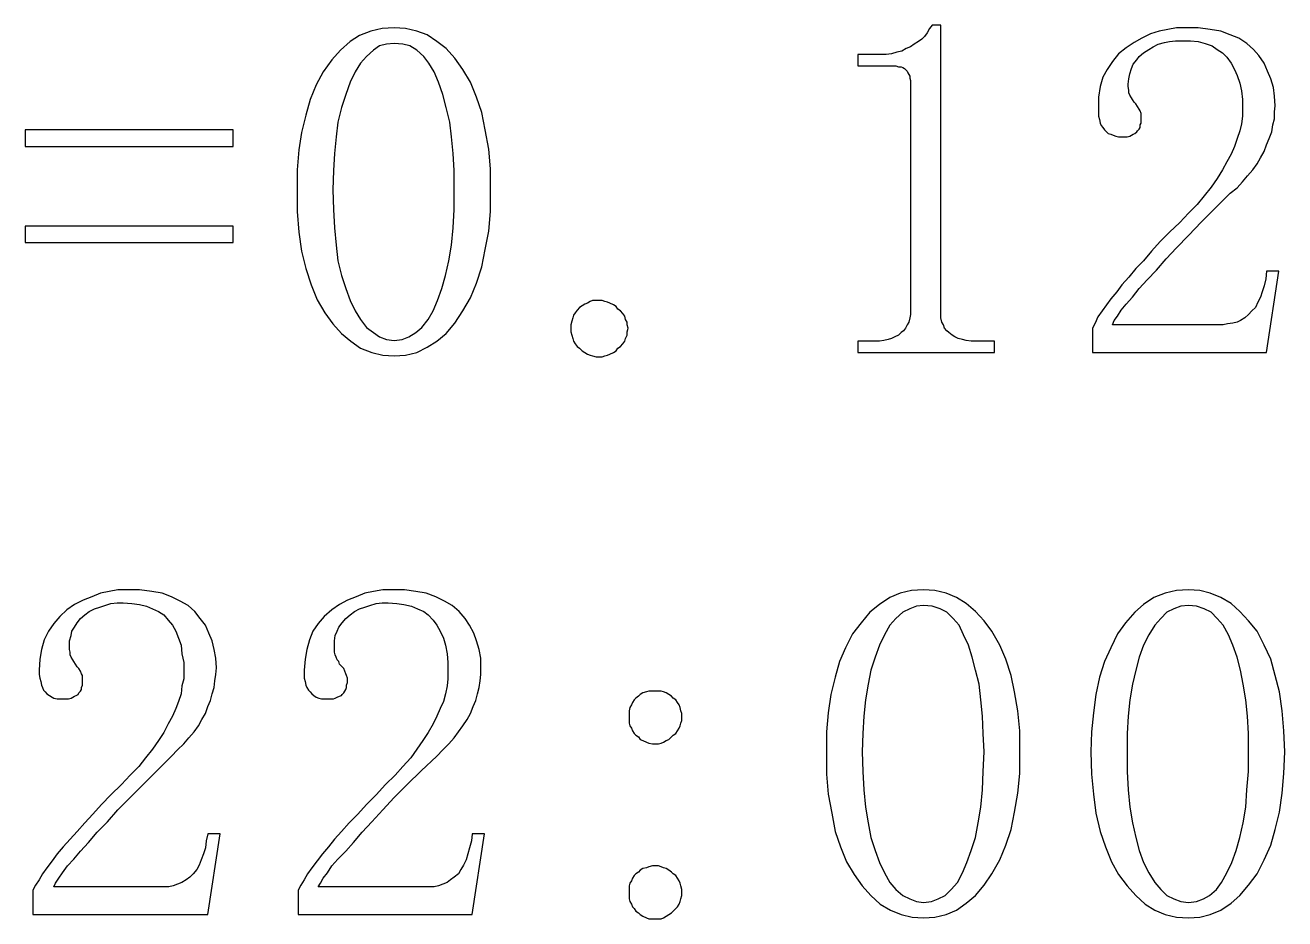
# Model space of a CAD drawing. Extents: x -210 to 210, y -160 to 160.
# Drawn here: x -144.1 to -129.56, y -139.46 to -129.14 of the extents above; entities that cross this region are included whole.
import ezdxf

# ---------------------------------------------------------------- set-up
doc = ezdxf.new("R2010")
doc.units = 0
doc.header["$MEASUREMENT"] = 0
doc.layers.get('0').update_dxf_attribs({"linetype": 'CONTINUOUS'})

msp = doc.modelspace()

# ---------------------------------------------------------------- linework, layer by layer
for points in [[(-139.97, -132.95), (-139.84, -132.96), (-139.84, -132.96), (-139.71, -132.95), (-139.71, -132.95), (-139.58, -132.92), (-139.58, -132.92), (-139.46, -132.86), (-139.46, -132.86), (-139.35, -132.79), (-139.35, -132.79), (-139.24, -132.7), (-139.24, -132.7), (-139.14, -132.58), (-139.14, -132.58), (-139.05, -132.44), (-139.05, -132.44), (-138.96, -132.29), (-138.96, -132.29), (-138.89, -132.12), (-138.89, -132.12), (-138.83, -131.93), (-138.83, -131.93), (-138.79, -131.73), (-138.79, -131.73), (-138.75, -131.52), (-138.75, -131.52), (-138.73, -131.29), (-138.73, -131.29), (-138.73, -131.04), (-138.73, -131.04), (-138.73, -130.8), (-138.73, -130.8), (-138.75, -130.57), (-138.75, -130.57), (-138.79, -130.35), (-138.79, -130.35), (-138.83, -130.15), (-138.83, -130.15), (-138.89, -129.97), (-138.89, -129.97), (-138.96, -129.8), (-138.96, -129.8), (-139.05, -129.65), (-139.05, -129.65), (-139.14, -129.52), (-139.14, -129.52), (-139.24, -129.41), (-139.24, -129.41), (-139.35, -129.33), (-139.35, -129.33), (-139.46, -129.25), (-139.46, -129.25), (-139.58, -129.21), (-139.58, -129.21), (-139.71, -129.18), (-139.71, -129.18), (-139.84, -129.17), (-139.84, -129.17), (-139.98, -129.18), (-139.98, -129.18), (-140.11, -129.21), (-140.11, -129.21), (-140.24, -129.26), (-140.24, -129.26), (-140.35, -129.33), (-140.35, -129.33), (-140.46, -129.43), (-140.46, -129.43), (-140.56, -129.54), (-140.56, -129.54), (-140.66, -129.68), (-140.66, -129.68), (-140.74, -129.83), (-140.74, -129.83), (-140.81, -130), (-140.81, -130), (-140.86, -130.18), (-140.86, -130.18), (-140.91, -130.38), (-140.91, -130.38), (-140.94, -130.58), (-140.94, -130.58), (-140.96, -130.81), (-140.96, -130.81), (-140.96, -131.04), (-140.96, -131.04), (-140.96, -131.29), (-140.96, -131.29), (-140.94, -131.53), (-140.94, -131.53), (-140.91, -131.75), (-140.91, -131.75), (-140.86, -131.95), (-140.86, -131.95), (-140.8, -132.14), (-140.8, -132.14), (-140.73, -132.31), (-140.73, -132.31), (-140.64, -132.46), (-140.64, -132.46), (-140.55, -132.59), (-140.55, -132.59), (-140.45, -132.7), (-140.45, -132.7), (-140.34, -132.79), (-140.34, -132.79), (-140.23, -132.87), (-140.23, -132.87), (-140.1, -132.92), (-140.1, -132.92), (-139.97, -132.95)], [(-133.53, -132.43), (-133.53, -129.14), (-133.53, -129.14), (-133.63, -129.14), (-133.63, -129.14), (-133.66, -129.18), (-133.66, -129.18), (-133.69, -129.23), (-133.69, -129.23), (-133.72, -129.27), (-133.72, -129.27), (-133.75, -129.3), (-133.75, -129.3), (-133.79, -129.33), (-133.79, -129.33), (-133.84, -129.36), (-133.84, -129.36), (-133.88, -129.39), (-133.88, -129.39), (-133.93, -129.41), (-133.93, -129.41), (-133.98, -129.44), (-133.98, -129.44), (-134.04, -129.45), (-134.04, -129.45), (-134.1, -129.47), (-134.1, -129.47), (-134.16, -129.48), (-134.16, -129.48), (-134.23, -129.48), (-134.23, -129.48), (-134.3, -129.48), (-134.3, -129.48), (-134.49, -129.48), (-134.49, -129.48), (-134.49, -129.61), (-134.49, -129.61), (-134.1, -129.61), (-134.1, -129.61), (-134.07, -129.61), (-134.07, -129.61), (-134.05, -129.61), (-134.05, -129.61), (-134.02, -129.62), (-134.02, -129.62), (-133.99, -129.62), (-133.99, -129.62), (-133.97, -129.63), (-133.97, -129.63), (-133.95, -129.64), (-133.95, -129.64), (-133.94, -129.65), (-133.94, -129.65), (-133.92, -129.67), (-133.92, -129.67), (-133.91, -129.69), (-133.91, -129.69), (-133.9, -129.71), (-133.9, -129.71), (-133.89, -129.73), (-133.89, -129.73), (-133.89, -129.75), (-133.89, -129.75), (-133.88, -129.78), (-133.88, -129.78), (-133.88, -129.8), (-133.88, -129.8), (-133.88, -132.43), (-133.88, -132.43), (-133.88, -132.48), (-133.88, -132.48), (-133.89, -132.52), (-133.89, -132.52), (-133.9, -132.57), (-133.9, -132.57), (-133.92, -132.6), (-133.92, -132.6), (-133.94, -132.64), (-133.94, -132.64), (-133.96, -132.67), (-133.96, -132.67), (-133.99, -132.69), (-133.99, -132.69), (-134.02, -132.72), (-134.02, -132.72), (-134.06, -132.74), (-134.06, -132.74), (-134.1, -132.76), (-134.1, -132.76), (-134.14, -132.77), (-134.14, -132.77), (-134.19, -132.78), (-134.19, -132.78), (-134.24, -132.79), (-134.24, -132.79), (-134.3, -132.79), (-134.3, -132.79), (-134.49, -132.79), (-134.49, -132.79), (-134.49, -132.92), (-134.49, -132.92), (-132.91, -132.92), (-132.91, -132.92), (-132.91, -132.79), (-132.91, -132.79), (-133.13, -132.79), (-133.13, -132.79), (-133.18, -132.79), (-133.18, -132.79), (-133.24, -132.78), (-133.24, -132.78), (-133.28, -132.77), (-133.28, -132.77), (-133.33, -132.76), (-133.33, -132.76), (-133.37, -132.74), (-133.37, -132.74), (-133.4, -132.72), (-133.4, -132.72), (-133.44, -132.69), (-133.44, -132.69), (-133.46, -132.67), (-133.46, -132.67), (-133.49, -132.64), (-133.49, -132.64), (-133.5, -132.6), (-133.5, -132.6), (-133.52, -132.57), (-133.52, -132.57), (-133.53, -132.52), (-133.53, -132.52), (-133.53, -132.48), (-133.53, -132.48), (-133.53, -132.43)], [(-130.05, -130), (-130.05, -130.11), (-130.05, -130.11), (-130.05, -130.19), (-130.05, -130.19), (-130.06, -130.28), (-130.06, -130.28), (-130.08, -130.36), (-130.08, -130.36), (-130.11, -130.45), (-130.11, -130.45), (-130.14, -130.54), (-130.14, -130.54), (-130.18, -130.63), (-130.18, -130.63), (-130.23, -130.72), (-130.23, -130.72), (-130.28, -130.81), (-130.28, -130.81), (-130.34, -130.91), (-130.34, -130.91), (-130.41, -131.01), (-130.41, -131.01), (-130.49, -131.11), (-130.49, -131.11), (-130.57, -131.21), (-130.57, -131.21), (-130.67, -131.31), (-130.67, -131.31), (-130.77, -131.42), (-130.77, -131.42), (-130.89, -131.53), (-130.89, -131.53), (-131, -131.64), (-131, -131.64), (-131.1, -131.75), (-131.1, -131.75), (-131.19, -131.86), (-131.19, -131.86), (-131.28, -131.95), (-131.28, -131.95), (-131.36, -132.05), (-131.36, -132.05), (-131.44, -132.14), (-131.44, -132.14), (-131.5, -132.22), (-131.5, -132.22), (-131.57, -132.3), (-131.57, -132.3), (-131.62, -132.37), (-131.62, -132.37), (-131.67, -132.44), (-131.67, -132.44), (-131.72, -132.51), (-131.72, -132.51), (-131.75, -132.58), (-131.75, -132.58), (-131.78, -132.64), (-131.78, -132.64), (-131.78, -132.92), (-131.78, -132.92), (-129.77, -132.92), (-129.77, -132.92), (-129.63, -131.98), (-129.63, -131.98), (-129.77, -131.98), (-129.77, -131.98), (-129.78, -132.07), (-129.78, -132.07), (-129.8, -132.15), (-129.8, -132.15), (-129.82, -132.22), (-129.82, -132.22), (-129.84, -132.28), (-129.84, -132.28), (-129.87, -132.34), (-129.87, -132.34), (-129.9, -132.4), (-129.9, -132.4), (-129.94, -132.44), (-129.94, -132.44), (-129.98, -132.48), (-129.98, -132.48), (-130.02, -132.52), (-130.02, -132.52), (-130.07, -132.55), (-130.07, -132.55), (-130.11, -132.57), (-130.11, -132.57), (-130.16, -132.58), (-130.16, -132.58), (-130.22, -132.59), (-130.22, -132.59), (-130.27, -132.6), (-130.27, -132.6), (-131.55, -132.6), (-131.55, -132.6), (-131.53, -132.55), (-131.53, -132.55), (-131.49, -132.5), (-131.49, -132.5), (-131.45, -132.43), (-131.45, -132.43), (-131.39, -132.36), (-131.39, -132.36), (-131.32, -132.28), (-131.32, -132.28), (-131.24, -132.18), (-131.24, -132.18), (-131.15, -132.08), (-131.15, -132.08), (-131.04, -131.97), (-131.04, -131.97), (-130.93, -131.84), (-130.93, -131.84), (-130.81, -131.71), (-130.81, -131.71), (-130.67, -131.57), (-130.67, -131.57), (-130.52, -131.41), (-130.52, -131.41), (-130.36, -131.25), (-130.36, -131.25), (-130.19, -131.08), (-130.19, -131.08), (-130.11, -131.02), (-130.11, -131.02), (-130.05, -130.95), (-130.05, -130.95), (-129.99, -130.88), (-129.99, -130.88), (-129.93, -130.81), (-129.93, -130.81), (-129.88, -130.74), (-129.88, -130.74), (-129.84, -130.67), (-129.84, -130.67), (-129.8, -130.6), (-129.8, -130.6), (-129.77, -130.52), (-129.77, -130.52), (-129.74, -130.45), (-129.74, -130.45), (-129.71, -130.37), (-129.71, -130.37), (-129.7, -130.29), (-129.7, -130.29), (-129.68, -130.22), (-129.68, -130.22), (-129.68, -130.14), (-129.68, -130.14), (-129.67, -130.07), (-129.67, -130.07), (-129.68, -129.96), (-129.68, -129.96), (-129.69, -129.86), (-129.69, -129.86), (-129.72, -129.76), (-129.72, -129.76), (-129.76, -129.67), (-129.76, -129.67), (-129.8, -129.58), (-129.8, -129.58), (-129.86, -129.49), (-129.86, -129.49), (-129.92, -129.42), (-129.92, -129.42), (-130, -129.35), (-130, -129.35), (-130.09, -129.29), (-130.09, -129.29), (-130.19, -129.25), (-130.19, -129.25), (-130.3, -129.21), (-130.3, -129.21), (-130.42, -129.19), (-130.42, -129.19), (-130.56, -129.17), (-130.56, -129.17), (-130.7, -129.17), (-130.7, -129.17), (-130.81, -129.17), (-130.81, -129.17), (-130.91, -129.19), (-130.91, -129.19), (-131.01, -129.21), (-131.01, -129.21), (-131.11, -129.24), (-131.11, -129.24), (-131.21, -129.29), (-131.21, -129.29), (-131.3, -129.34), (-131.3, -129.34), (-131.39, -129.4), (-131.39, -129.4), (-131.48, -129.47), (-131.48, -129.47), (-131.55, -129.56), (-131.55, -129.56), (-131.61, -129.65), (-131.61, -129.65), (-131.66, -129.74), (-131.66, -129.74), (-131.69, -129.85), (-131.69, -129.85), (-131.71, -129.97), (-131.71, -129.97), (-131.71, -130.1), (-131.71, -130.1), (-131.71, -130.15), (-131.71, -130.15), (-131.71, -130.19), (-131.71, -130.19), (-131.7, -130.23), (-131.7, -130.23), (-131.69, -130.27), (-131.69, -130.27), (-131.68, -130.3), (-131.68, -130.3), (-131.66, -130.32), (-131.66, -130.32), (-131.64, -130.35), (-131.64, -130.35), (-131.62, -130.37), (-131.62, -130.37), (-131.6, -130.39), (-131.6, -130.39), (-131.57, -130.4), (-131.57, -130.4), (-131.54, -130.41), (-131.54, -130.41), (-131.51, -130.42), (-131.51, -130.42), (-131.48, -130.43), (-131.48, -130.43), (-131.44, -130.43), (-131.44, -130.43), (-131.41, -130.43), (-131.41, -130.43), (-131.38, -130.43), (-131.38, -130.43), (-131.35, -130.42), (-131.35, -130.42), (-131.33, -130.41), (-131.33, -130.41), (-131.31, -130.4), (-131.31, -130.4), (-131.29, -130.39), (-131.29, -130.39), (-131.27, -130.37), (-131.27, -130.37), (-131.26, -130.36), (-131.26, -130.36), (-131.24, -130.34), (-131.24, -130.34), (-131.23, -130.32), (-131.23, -130.32), (-131.23, -130.29), (-131.23, -130.29), (-131.22, -130.27), (-131.22, -130.27), (-131.22, -130.24), (-131.22, -130.24), (-131.22, -130.21), (-131.22, -130.21), (-131.22, -130.18), (-131.22, -130.18), (-131.22, -130.16), (-131.22, -130.16), (-131.23, -130.13), (-131.23, -130.13), (-131.24, -130.11), (-131.24, -130.11), (-131.26, -130.08), (-131.26, -130.08), (-131.28, -130.05), (-131.28, -130.05), (-131.3, -130.03), (-131.3, -130.03), (-131.32, -130), (-131.32, -130), (-131.33, -129.98), (-131.33, -129.98), (-131.35, -129.95), (-131.35, -129.95), (-131.36, -129.92), (-131.36, -129.92), (-131.36, -129.89), (-131.36, -129.89), (-131.37, -129.85), (-131.37, -129.85), (-131.37, -129.82), (-131.37, -129.82), (-131.36, -129.76), (-131.36, -129.76), (-131.35, -129.7), (-131.35, -129.7), (-131.33, -129.64), (-131.33, -129.64), (-131.31, -129.59), (-131.31, -129.59), (-131.27, -129.54), (-131.27, -129.54), (-131.24, -129.5), (-131.24, -129.5), (-131.19, -129.46), (-131.19, -129.46), (-131.13, -129.42), (-131.13, -129.42), (-131.08, -129.39), (-131.08, -129.39), (-131.02, -129.36), (-131.02, -129.36), (-130.95, -129.34), (-130.95, -129.34), (-130.89, -129.33), (-130.89, -129.33), (-130.82, -129.32), (-130.82, -129.32), (-130.74, -129.32), (-130.74, -129.32), (-130.65, -129.32), (-130.65, -129.32), (-130.56, -129.33), (-130.56, -129.33), (-130.48, -129.35), (-130.48, -129.35), (-130.4, -129.38), (-130.4, -129.38), (-130.34, -129.42), (-130.34, -129.42), (-130.28, -129.46), (-130.28, -129.46), (-130.23, -129.51), (-130.23, -129.51), (-130.18, -129.58), (-130.18, -129.58), (-130.14, -129.65), (-130.14, -129.65), (-130.11, -129.72), (-130.11, -129.72), (-130.08, -129.81), (-130.08, -129.81), (-130.06, -129.9), (-130.06, -129.9), (-130.05, -130)], [(-139.84, -129.35), (-139.93, -129.36), (-139.93, -129.36), (-140.01, -129.38), (-140.01, -129.38), (-140.08, -129.43), (-140.08, -129.43), (-140.16, -129.5), (-140.16, -129.5), (-140.23, -129.58), (-140.23, -129.58), (-140.29, -129.68), (-140.29, -129.68), (-140.35, -129.8), (-140.35, -129.8), (-140.4, -129.94), (-140.4, -129.94), (-140.45, -130.09), (-140.45, -130.09), (-140.49, -130.26), (-140.49, -130.26), (-140.51, -130.43), (-140.51, -130.43), (-140.53, -130.62), (-140.53, -130.62), (-140.54, -130.82), (-140.54, -130.82), (-140.55, -131.04), (-140.55, -131.04), (-140.54, -131.27), (-140.54, -131.27), (-140.53, -131.48), (-140.53, -131.48), (-140.51, -131.68), (-140.51, -131.68), (-140.49, -131.86), (-140.49, -131.86), (-140.45, -132.03), (-140.45, -132.03), (-140.4, -132.18), (-140.4, -132.18), (-140.35, -132.32), (-140.35, -132.32), (-140.29, -132.44), (-140.29, -132.44), (-140.23, -132.54), (-140.23, -132.54), (-140.16, -132.63), (-140.16, -132.63), (-140.08, -132.69), (-140.08, -132.69), (-140.01, -132.74), (-140.01, -132.74), (-139.93, -132.77), (-139.93, -132.77), (-139.84, -132.78), (-139.84, -132.78), (-139.75, -132.77), (-139.75, -132.77), (-139.67, -132.74), (-139.67, -132.74), (-139.59, -132.69), (-139.59, -132.69), (-139.52, -132.63), (-139.52, -132.63), (-139.45, -132.54), (-139.45, -132.54), (-139.39, -132.44), (-139.39, -132.44), (-139.34, -132.32), (-139.34, -132.32), (-139.29, -132.18), (-139.29, -132.18), (-139.25, -132.03), (-139.25, -132.03), (-139.21, -131.86), (-139.21, -131.86), (-139.18, -131.68), (-139.18, -131.68), (-139.16, -131.48), (-139.16, -131.48), (-139.15, -131.27), (-139.15, -131.27), (-139.15, -131.04), (-139.15, -131.04), (-139.15, -130.82), (-139.15, -130.82), (-139.16, -130.62), (-139.16, -130.62), (-139.18, -130.43), (-139.18, -130.43), (-139.2, -130.26), (-139.2, -130.26), (-139.24, -130.09), (-139.24, -130.09), (-139.28, -129.94), (-139.28, -129.94), (-139.33, -129.8), (-139.33, -129.8), (-139.38, -129.68), (-139.38, -129.68), (-139.44, -129.58), (-139.44, -129.58), (-139.5, -129.5), (-139.5, -129.5), (-139.58, -129.43), (-139.58, -129.43), (-139.66, -129.38), (-139.66, -129.38), (-139.74, -129.36), (-139.74, -129.36), (-139.84, -129.35)], [(-144.1, -130.35), (-144.1, -130.54), (-144.1, -130.54), (-141.7, -130.54), (-141.7, -130.54), (-141.7, -130.35), (-141.7, -130.35), (-144.1, -130.35)], [(-144.1, -131.46), (-144.1, -131.65), (-144.1, -131.65), (-141.7, -131.65), (-141.7, -131.65), (-141.7, -131.46), (-141.7, -131.46), (-144.1, -131.46)], [(-137.51, -132.97), (-137.48, -132.97), (-137.48, -132.97), (-137.44, -132.97), (-137.44, -132.97), (-137.41, -132.96), (-137.41, -132.96), (-137.38, -132.95), (-137.38, -132.95), (-137.35, -132.94), (-137.35, -132.94), (-137.31, -132.92), (-137.31, -132.92), (-137.28, -132.9), (-137.28, -132.9), (-137.26, -132.87), (-137.26, -132.87), (-137.23, -132.85), (-137.23, -132.85), (-137.2, -132.82), (-137.2, -132.82), (-137.18, -132.79), (-137.18, -132.79), (-137.17, -132.76), (-137.17, -132.76), (-137.15, -132.72), (-137.15, -132.72), (-137.15, -132.68), (-137.15, -132.68), (-137.14, -132.64), (-137.14, -132.64), (-137.15, -132.6), (-137.15, -132.6), (-137.15, -132.57), (-137.15, -132.57), (-137.17, -132.54), (-137.17, -132.54), (-137.18, -132.5), (-137.18, -132.5), (-137.2, -132.47), (-137.2, -132.47), (-137.23, -132.44), (-137.23, -132.44), (-137.26, -132.42), (-137.26, -132.42), (-137.28, -132.39), (-137.28, -132.39), (-137.31, -132.37), (-137.31, -132.37), (-137.35, -132.35), (-137.35, -132.35), (-137.38, -132.34), (-137.38, -132.34), (-137.41, -132.33), (-137.41, -132.33), (-137.44, -132.32), (-137.44, -132.32), (-137.48, -132.32), (-137.48, -132.32), (-137.51, -132.32), (-137.51, -132.32), (-137.55, -132.32), (-137.55, -132.32), (-137.58, -132.33), (-137.58, -132.33), (-137.61, -132.35), (-137.61, -132.35), (-137.64, -132.36), (-137.64, -132.36), (-137.67, -132.38), (-137.67, -132.38), (-137.7, -132.4), (-137.7, -132.4), (-137.73, -132.43), (-137.73, -132.43), (-137.75, -132.46), (-137.75, -132.46), (-137.77, -132.49), (-137.77, -132.49), (-137.78, -132.52), (-137.78, -132.52), (-137.79, -132.56), (-137.79, -132.56), (-137.8, -132.6), (-137.8, -132.6), (-137.8, -132.64), (-137.8, -132.64), (-137.8, -132.68), (-137.8, -132.68), (-137.79, -132.72), (-137.79, -132.72), (-137.78, -132.76), (-137.78, -132.76), (-137.77, -132.79), (-137.77, -132.79), (-137.75, -132.82), (-137.75, -132.82), (-137.73, -132.85), (-137.73, -132.85), (-137.7, -132.87), (-137.7, -132.87), (-137.67, -132.9), (-137.67, -132.9), (-137.64, -132.92), (-137.64, -132.92), (-137.61, -132.94), (-137.61, -132.94), (-137.58, -132.95), (-137.58, -132.95), (-137.55, -132.96), (-137.55, -132.96), (-137.51, -132.97)], [(-142.27, -136.5), (-142.27, -136.6), (-142.27, -136.6), (-142.27, -136.69), (-142.27, -136.69), (-142.29, -136.77), (-142.29, -136.77), (-142.3, -136.86), (-142.3, -136.86), (-142.33, -136.95), (-142.33, -136.95), (-142.36, -137.03), (-142.36, -137.03), (-142.4, -137.12), (-142.4, -137.12), (-142.45, -137.21), (-142.45, -137.21), (-142.5, -137.31), (-142.5, -137.31), (-142.56, -137.4), (-142.56, -137.4), (-142.63, -137.5), (-142.63, -137.5), (-142.71, -137.6), (-142.71, -137.6), (-142.79, -137.7), (-142.79, -137.7), (-142.89, -137.8), (-142.89, -137.8), (-142.99, -137.91), (-142.99, -137.91), (-143.11, -138.03), (-143.11, -138.03), (-143.22, -138.14), (-143.22, -138.14), (-143.32, -138.25), (-143.32, -138.25), (-143.41, -138.35), (-143.41, -138.35), (-143.5, -138.45), (-143.5, -138.45), (-143.58, -138.54), (-143.58, -138.54), (-143.66, -138.63), (-143.66, -138.63), (-143.73, -138.71), (-143.73, -138.71), (-143.79, -138.79), (-143.79, -138.79), (-143.85, -138.87), (-143.85, -138.87), (-143.9, -138.94), (-143.9, -138.94), (-143.94, -139.01), (-143.94, -139.01), (-143.98, -139.07), (-143.98, -139.07), (-144.01, -139.13), (-144.01, -139.13), (-144.01, -139.41), (-144.01, -139.41), (-141.99, -139.41), (-141.99, -139.41), (-141.85, -138.48), (-141.85, -138.48), (-141.99, -138.48), (-141.99, -138.48), (-142.01, -138.56), (-142.01, -138.56), (-142.02, -138.64), (-142.02, -138.64), (-142.04, -138.71), (-142.04, -138.71), (-142.07, -138.78), (-142.07, -138.78), (-142.09, -138.84), (-142.09, -138.84), (-142.12, -138.89), (-142.12, -138.89), (-142.16, -138.94), (-142.16, -138.94), (-142.2, -138.98), (-142.2, -138.98), (-142.24, -139.01), (-142.24, -139.01), (-142.29, -139.04), (-142.29, -139.04), (-142.34, -139.06), (-142.34, -139.06), (-142.39, -139.08), (-142.39, -139.08), (-142.44, -139.09), (-142.44, -139.09), (-142.49, -139.09), (-142.49, -139.09), (-143.77, -139.09), (-143.77, -139.09), (-143.75, -139.05), (-143.75, -139.05), (-143.71, -138.99), (-143.71, -138.99), (-143.67, -138.93), (-143.67, -138.93), (-143.61, -138.85), (-143.61, -138.85), (-143.54, -138.77), (-143.54, -138.77), (-143.46, -138.68), (-143.46, -138.68), (-143.37, -138.58), (-143.37, -138.58), (-143.27, -138.46), (-143.27, -138.46), (-143.15, -138.34), (-143.15, -138.34), (-143.03, -138.2), (-143.03, -138.2), (-142.89, -138.06), (-142.89, -138.06), (-142.74, -137.91), (-142.74, -137.91), (-142.58, -137.75), (-142.58, -137.75), (-142.41, -137.58), (-142.41, -137.58), (-142.34, -137.51), (-142.34, -137.51), (-142.27, -137.44), (-142.27, -137.44), (-142.21, -137.37), (-142.21, -137.37), (-142.15, -137.3), (-142.15, -137.3), (-142.1, -137.23), (-142.1, -137.23), (-142.06, -137.16), (-142.06, -137.16), (-142.02, -137.09), (-142.02, -137.09), (-141.99, -137.01), (-141.99, -137.01), (-141.96, -136.94), (-141.96, -136.94), (-141.94, -136.86), (-141.94, -136.86), (-141.92, -136.79), (-141.92, -136.79), (-141.91, -136.71), (-141.91, -136.71), (-141.9, -136.64), (-141.9, -136.64), (-141.89, -136.56), (-141.89, -136.56), (-141.9, -136.45), (-141.9, -136.45), (-141.92, -136.35), (-141.92, -136.35), (-141.94, -136.25), (-141.94, -136.25), (-141.98, -136.16), (-141.98, -136.16), (-142.02, -136.07), (-142.02, -136.07), (-142.08, -135.99), (-142.08, -135.99), (-142.14, -135.91), (-142.14, -135.91), (-142.22, -135.84), (-142.22, -135.84), (-142.31, -135.79), (-142.31, -135.79), (-142.41, -135.74), (-142.41, -135.74), (-142.52, -135.7), (-142.52, -135.7), (-142.64, -135.68), (-142.64, -135.68), (-142.78, -135.66), (-142.78, -135.66), (-142.92, -135.66), (-142.92, -135.66), (-143.03, -135.66), (-143.03, -135.66), (-143.13, -135.68), (-143.13, -135.68), (-143.23, -135.7), (-143.23, -135.7), (-143.33, -135.74), (-143.33, -135.74), (-143.43, -135.78), (-143.43, -135.78), (-143.53, -135.83), (-143.53, -135.83), (-143.62, -135.89), (-143.62, -135.89), (-143.7, -135.97), (-143.7, -135.97), (-143.77, -136.05), (-143.77, -136.05), (-143.83, -136.14), (-143.83, -136.14), (-143.88, -136.24), (-143.88, -136.24), (-143.91, -136.35), (-143.91, -136.35), (-143.93, -136.46), (-143.93, -136.46), (-143.94, -136.59), (-143.94, -136.59), (-143.94, -136.64), (-143.94, -136.64), (-143.93, -136.68), (-143.93, -136.68), (-143.92, -136.72), (-143.92, -136.72), (-143.91, -136.76), (-143.91, -136.76), (-143.9, -136.79), (-143.9, -136.79), (-143.89, -136.82), (-143.89, -136.82), (-143.87, -136.84), (-143.87, -136.84), (-143.85, -136.86), (-143.85, -136.86), (-143.82, -136.88), (-143.82, -136.88), (-143.79, -136.9), (-143.79, -136.9), (-143.77, -136.91), (-143.77, -136.91), (-143.73, -136.92), (-143.73, -136.92), (-143.7, -136.92), (-143.7, -136.92), (-143.66, -136.92), (-143.66, -136.92), (-143.63, -136.92), (-143.63, -136.92), (-143.6, -136.92), (-143.6, -136.92), (-143.57, -136.91), (-143.57, -136.91), (-143.55, -136.9), (-143.55, -136.9), (-143.53, -136.89), (-143.53, -136.89), (-143.51, -136.88), (-143.51, -136.88), (-143.49, -136.87), (-143.49, -136.87), (-143.48, -136.85), (-143.48, -136.85), (-143.46, -136.83), (-143.46, -136.83), (-143.45, -136.81), (-143.45, -136.81), (-143.45, -136.79), (-143.45, -136.79), (-143.44, -136.76), (-143.44, -136.76), (-143.44, -136.73), (-143.44, -136.73), (-143.44, -136.7), (-143.44, -136.7), (-143.44, -136.68), (-143.44, -136.68), (-143.44, -136.65), (-143.44, -136.65), (-143.45, -136.63), (-143.45, -136.63), (-143.46, -136.6), (-143.46, -136.6), (-143.48, -136.57), (-143.48, -136.57), (-143.5, -136.55), (-143.5, -136.55), (-143.52, -136.52), (-143.52, -136.52), (-143.54, -136.49), (-143.54, -136.49), (-143.55, -136.47), (-143.55, -136.47), (-143.57, -136.44), (-143.57, -136.44), (-143.58, -136.41), (-143.58, -136.41), (-143.58, -136.38), (-143.58, -136.38), (-143.59, -136.35), (-143.59, -136.35), (-143.59, -136.31), (-143.59, -136.31), (-143.59, -136.25), (-143.59, -136.25), (-143.57, -136.19), (-143.57, -136.19), (-143.56, -136.14), (-143.56, -136.14), (-143.53, -136.09), (-143.53, -136.09), (-143.5, -136.04), (-143.5, -136.04), (-143.46, -135.99), (-143.46, -135.99), (-143.41, -135.95), (-143.41, -135.95), (-143.36, -135.91), (-143.36, -135.91), (-143.3, -135.88), (-143.3, -135.88), (-143.24, -135.86), (-143.24, -135.86), (-143.18, -135.84), (-143.18, -135.84), (-143.11, -135.82), (-143.11, -135.82), (-143.04, -135.81), (-143.04, -135.81), (-142.97, -135.81), (-142.97, -135.81), (-142.87, -135.82), (-142.87, -135.82), (-142.78, -135.83), (-142.78, -135.83), (-142.7, -135.85), (-142.7, -135.85), (-142.63, -135.88), (-142.63, -135.88), (-142.56, -135.91), (-142.56, -135.91), (-142.5, -135.95), (-142.5, -135.95), (-142.45, -136.01), (-142.45, -136.01), (-142.4, -136.07), (-142.4, -136.07), (-142.36, -136.14), (-142.36, -136.14), (-142.33, -136.22), (-142.33, -136.22), (-142.3, -136.3), (-142.3, -136.3), (-142.29, -136.4), (-142.29, -136.4), (-142.27, -136.5)], [(-139.22, -136.5), (-139.22, -136.6), (-139.22, -136.6), (-139.22, -136.69), (-139.22, -136.69), (-139.23, -136.77), (-139.23, -136.77), (-139.25, -136.86), (-139.25, -136.86), (-139.27, -136.95), (-139.27, -136.95), (-139.31, -137.03), (-139.31, -137.03), (-139.35, -137.12), (-139.35, -137.12), (-139.39, -137.21), (-139.39, -137.21), (-139.45, -137.31), (-139.45, -137.31), (-139.51, -137.4), (-139.51, -137.4), (-139.58, -137.5), (-139.58, -137.5), (-139.65, -137.6), (-139.65, -137.6), (-139.74, -137.7), (-139.74, -137.7), (-139.83, -137.8), (-139.83, -137.8), (-139.94, -137.91), (-139.94, -137.91), (-140.05, -138.03), (-140.05, -138.03), (-140.16, -138.14), (-140.16, -138.14), (-140.26, -138.25), (-140.26, -138.25), (-140.36, -138.35), (-140.36, -138.35), (-140.45, -138.45), (-140.45, -138.45), (-140.53, -138.54), (-140.53, -138.54), (-140.6, -138.63), (-140.6, -138.63), (-140.67, -138.71), (-140.67, -138.71), (-140.73, -138.79), (-140.73, -138.79), (-140.79, -138.87), (-140.79, -138.87), (-140.84, -138.94), (-140.84, -138.94), (-140.88, -139.01), (-140.88, -139.01), (-140.92, -139.07), (-140.92, -139.07), (-140.95, -139.13), (-140.95, -139.13), (-140.95, -139.41), (-140.95, -139.41), (-138.94, -139.41), (-138.94, -139.41), (-138.8, -138.48), (-138.8, -138.48), (-138.94, -138.48), (-138.94, -138.48), (-138.95, -138.56), (-138.95, -138.56), (-138.97, -138.64), (-138.97, -138.64), (-138.99, -138.71), (-138.99, -138.71), (-139.01, -138.78), (-139.01, -138.78), (-139.04, -138.84), (-139.04, -138.84), (-139.07, -138.89), (-139.07, -138.89), (-139.1, -138.94), (-139.1, -138.94), (-139.15, -138.98), (-139.15, -138.98), (-139.19, -139.01), (-139.19, -139.01), (-139.23, -139.04), (-139.23, -139.04), (-139.28, -139.06), (-139.28, -139.06), (-139.33, -139.08), (-139.33, -139.08), (-139.38, -139.09), (-139.38, -139.09), (-139.44, -139.09), (-139.44, -139.09), (-140.72, -139.09), (-140.72, -139.09), (-140.69, -139.05), (-140.69, -139.05), (-140.66, -138.99), (-140.66, -138.99), (-140.61, -138.93), (-140.61, -138.93), (-140.56, -138.85), (-140.56, -138.85), (-140.49, -138.77), (-140.49, -138.77), (-140.4, -138.68), (-140.4, -138.68), (-140.31, -138.58), (-140.31, -138.58), (-140.21, -138.46), (-140.21, -138.46), (-140.1, -138.34), (-140.1, -138.34), (-139.97, -138.2), (-139.97, -138.2), (-139.84, -138.06), (-139.84, -138.06), (-139.69, -137.91), (-139.69, -137.91), (-139.53, -137.75), (-139.53, -137.75), (-139.35, -137.58), (-139.35, -137.58), (-139.28, -137.51), (-139.28, -137.51), (-139.21, -137.44), (-139.21, -137.44), (-139.15, -137.37), (-139.15, -137.37), (-139.1, -137.3), (-139.1, -137.3), (-139.05, -137.23), (-139.05, -137.23), (-139, -137.16), (-139, -137.16), (-138.96, -137.09), (-138.96, -137.09), (-138.93, -137.01), (-138.93, -137.01), (-138.9, -136.94), (-138.9, -136.94), (-138.88, -136.86), (-138.88, -136.86), (-138.86, -136.79), (-138.86, -136.79), (-138.85, -136.71), (-138.85, -136.71), (-138.84, -136.64), (-138.84, -136.64), (-138.84, -136.56), (-138.84, -136.56), (-138.84, -136.45), (-138.84, -136.45), (-138.86, -136.35), (-138.86, -136.35), (-138.89, -136.25), (-138.89, -136.25), (-138.92, -136.16), (-138.92, -136.16), (-138.97, -136.07), (-138.97, -136.07), (-139.02, -135.99), (-139.02, -135.99), (-139.09, -135.91), (-139.09, -135.91), (-139.17, -135.84), (-139.17, -135.84), (-139.26, -135.79), (-139.26, -135.79), (-139.36, -135.74), (-139.36, -135.74), (-139.47, -135.7), (-139.47, -135.7), (-139.59, -135.68), (-139.59, -135.68), (-139.72, -135.66), (-139.72, -135.66), (-139.87, -135.66), (-139.87, -135.66), (-139.97, -135.66), (-139.97, -135.66), (-140.08, -135.68), (-140.08, -135.68), (-140.18, -135.7), (-140.18, -135.7), (-140.28, -135.74), (-140.28, -135.74), (-140.38, -135.78), (-140.38, -135.78), (-140.47, -135.83), (-140.47, -135.83), (-140.56, -135.89), (-140.56, -135.89), (-140.65, -135.97), (-140.65, -135.97), (-140.72, -136.05), (-140.72, -136.05), (-140.78, -136.14), (-140.78, -136.14), (-140.82, -136.24), (-140.82, -136.24), (-140.85, -136.35), (-140.85, -136.35), (-140.87, -136.46), (-140.87, -136.46), (-140.88, -136.59), (-140.88, -136.59), (-140.88, -136.64), (-140.88, -136.64), (-140.88, -136.68), (-140.88, -136.68), (-140.87, -136.72), (-140.87, -136.72), (-140.86, -136.76), (-140.86, -136.76), (-140.85, -136.79), (-140.85, -136.79), (-140.83, -136.82), (-140.83, -136.82), (-140.81, -136.84), (-140.81, -136.84), (-140.79, -136.86), (-140.79, -136.86), (-140.77, -136.88), (-140.77, -136.88), (-140.74, -136.9), (-140.74, -136.9), (-140.71, -136.91), (-140.71, -136.91), (-140.68, -136.92), (-140.68, -136.92), (-140.64, -136.92), (-140.64, -136.92), (-140.6, -136.92), (-140.6, -136.92), (-140.57, -136.92), (-140.57, -136.92), (-140.54, -136.92), (-140.54, -136.92), (-140.52, -136.91), (-140.52, -136.91), (-140.5, -136.9), (-140.5, -136.9), (-140.47, -136.89), (-140.47, -136.89), (-140.45, -136.88), (-140.45, -136.88), (-140.44, -136.87), (-140.44, -136.87), (-140.42, -136.85), (-140.42, -136.85), (-140.41, -136.83), (-140.41, -136.83), (-140.4, -136.81), (-140.4, -136.81), (-140.39, -136.79), (-140.39, -136.79), (-140.39, -136.76), (-140.39, -136.76), (-140.38, -136.73), (-140.38, -136.73), (-140.38, -136.7), (-140.38, -136.7), (-140.38, -136.68), (-140.38, -136.68), (-140.39, -136.65), (-140.39, -136.65), (-140.4, -136.63), (-140.4, -136.63), (-140.41, -136.6), (-140.41, -136.6), (-140.42, -136.57), (-140.42, -136.57), (-140.44, -136.55), (-140.44, -136.55), (-140.47, -136.52), (-140.47, -136.52), (-140.48, -136.49), (-140.48, -136.49), (-140.5, -136.47), (-140.5, -136.47), (-140.51, -136.44), (-140.51, -136.44), (-140.52, -136.41), (-140.52, -136.41), (-140.53, -136.38), (-140.53, -136.38), (-140.53, -136.35), (-140.53, -136.35), (-140.53, -136.31), (-140.53, -136.31), (-140.53, -136.25), (-140.53, -136.25), (-140.52, -136.19), (-140.52, -136.19), (-140.5, -136.14), (-140.5, -136.14), (-140.48, -136.09), (-140.48, -136.09), (-140.44, -136.04), (-140.44, -136.04), (-140.4, -135.99), (-140.4, -135.99), (-140.35, -135.95), (-140.35, -135.95), (-140.3, -135.91), (-140.3, -135.91), (-140.24, -135.88), (-140.24, -135.88), (-140.18, -135.86), (-140.18, -135.86), (-140.12, -135.84), (-140.12, -135.84), (-140.05, -135.82), (-140.05, -135.82), (-139.98, -135.81), (-139.98, -135.81), (-139.91, -135.81), (-139.91, -135.81), (-139.81, -135.82), (-139.81, -135.82), (-139.73, -135.83), (-139.73, -135.83), (-139.64, -135.85), (-139.64, -135.85), (-139.57, -135.88), (-139.57, -135.88), (-139.5, -135.91), (-139.5, -135.91), (-139.45, -135.95), (-139.45, -135.95), (-139.39, -136.01), (-139.39, -136.01), (-139.35, -136.07), (-139.35, -136.07), (-139.31, -136.14), (-139.31, -136.14), (-139.27, -136.22), (-139.27, -136.22), (-139.25, -136.3), (-139.25, -136.3), (-139.23, -136.4), (-139.23, -136.4), (-139.22, -136.5)], [(-133.86, -139.44), (-133.73, -139.45), (-133.73, -139.45), (-133.6, -139.44), (-133.6, -139.44), (-133.47, -139.41), (-133.47, -139.41), (-133.35, -139.36), (-133.35, -139.36), (-133.24, -139.28), (-133.24, -139.28), (-133.13, -139.19), (-133.13, -139.19), (-133.03, -139.07), (-133.03, -139.07), (-132.94, -138.94), (-132.94, -138.94), (-132.85, -138.78), (-132.85, -138.78), (-132.78, -138.61), (-132.78, -138.61), (-132.72, -138.43), (-132.72, -138.43), (-132.68, -138.23), (-132.68, -138.23), (-132.64, -138.01), (-132.64, -138.01), (-132.62, -137.78), (-132.62, -137.78), (-132.62, -137.53), (-132.62, -137.53), (-132.62, -137.29), (-132.62, -137.29), (-132.64, -137.06), (-132.64, -137.06), (-132.68, -136.84), (-132.68, -136.84), (-132.72, -136.65), (-132.72, -136.65), (-132.78, -136.46), (-132.78, -136.46), (-132.85, -136.3), (-132.85, -136.3), (-132.94, -136.14), (-132.94, -136.14), (-133.03, -136.02), (-133.03, -136.02), (-133.13, -135.91), (-133.13, -135.91), (-133.24, -135.82), (-133.24, -135.82), (-133.35, -135.75), (-133.35, -135.75), (-133.47, -135.7), (-133.47, -135.7), (-133.6, -135.67), (-133.6, -135.67), (-133.73, -135.66), (-133.73, -135.66), (-133.87, -135.67), (-133.87, -135.67), (-134, -135.7), (-134, -135.7), (-134.12, -135.75), (-134.12, -135.75), (-134.24, -135.83), (-134.24, -135.83), (-134.35, -135.92), (-134.35, -135.92), (-134.45, -136.04), (-134.45, -136.04), (-134.55, -136.17), (-134.55, -136.17), (-134.63, -136.33), (-134.63, -136.33), (-134.7, -136.49), (-134.7, -136.49), (-134.75, -136.67), (-134.75, -136.67), (-134.8, -136.87), (-134.8, -136.87), (-134.83, -137.08), (-134.83, -137.08), (-134.85, -137.3), (-134.85, -137.3), (-134.85, -137.53), (-134.85, -137.53), (-134.85, -137.79), (-134.85, -137.79), (-134.83, -138.02), (-134.83, -138.02), (-134.79, -138.24), (-134.79, -138.24), (-134.75, -138.45), (-134.75, -138.45), (-134.69, -138.63), (-134.69, -138.63), (-134.62, -138.8), (-134.62, -138.8), (-134.53, -138.95), (-134.53, -138.95), (-134.44, -139.08), (-134.44, -139.08), (-134.34, -139.19), (-134.34, -139.19), (-134.23, -139.29), (-134.23, -139.29), (-134.11, -139.36), (-134.11, -139.36), (-133.99, -139.41), (-133.99, -139.41), (-133.86, -139.44)], [(-130.81, -139.44), (-130.67, -139.45), (-130.67, -139.45), (-130.54, -139.44), (-130.54, -139.44), (-130.42, -139.41), (-130.42, -139.41), (-130.3, -139.36), (-130.3, -139.36), (-130.18, -139.28), (-130.18, -139.28), (-130.08, -139.19), (-130.08, -139.19), (-129.98, -139.07), (-129.98, -139.07), (-129.88, -138.94), (-129.88, -138.94), (-129.8, -138.78), (-129.8, -138.78), (-129.72, -138.61), (-129.72, -138.61), (-129.67, -138.43), (-129.67, -138.43), (-129.62, -138.23), (-129.62, -138.23), (-129.59, -138.01), (-129.59, -138.01), (-129.57, -137.78), (-129.57, -137.78), (-129.56, -137.53), (-129.56, -137.53), (-129.57, -137.29), (-129.57, -137.29), (-129.59, -137.06), (-129.59, -137.06), (-129.62, -136.84), (-129.62, -136.84), (-129.67, -136.65), (-129.67, -136.65), (-129.72, -136.46), (-129.72, -136.46), (-129.8, -136.3), (-129.8, -136.3), (-129.88, -136.14), (-129.88, -136.14), (-129.98, -136.02), (-129.98, -136.02), (-130.08, -135.91), (-130.08, -135.91), (-130.18, -135.82), (-130.18, -135.82), (-130.3, -135.75), (-130.3, -135.75), (-130.42, -135.7), (-130.42, -135.7), (-130.54, -135.67), (-130.54, -135.67), (-130.67, -135.66), (-130.67, -135.66), (-130.81, -135.67), (-130.81, -135.67), (-130.94, -135.7), (-130.94, -135.7), (-131.07, -135.75), (-131.07, -135.75), (-131.19, -135.83), (-131.19, -135.83), (-131.29, -135.92), (-131.29, -135.92), (-131.4, -136.04), (-131.4, -136.04), (-131.49, -136.17), (-131.49, -136.17), (-131.57, -136.33), (-131.57, -136.33), (-131.64, -136.49), (-131.64, -136.49), (-131.7, -136.67), (-131.7, -136.67), (-131.74, -136.87), (-131.74, -136.87), (-131.77, -137.08), (-131.77, -137.08), (-131.79, -137.3), (-131.79, -137.3), (-131.8, -137.53), (-131.8, -137.53), (-131.79, -137.79), (-131.79, -137.79), (-131.77, -138.02), (-131.77, -138.02), (-131.74, -138.24), (-131.74, -138.24), (-131.69, -138.45), (-131.69, -138.45), (-131.63, -138.63), (-131.63, -138.63), (-131.56, -138.8), (-131.56, -138.8), (-131.48, -138.95), (-131.48, -138.95), (-131.38, -139.08), (-131.38, -139.08), (-131.28, -139.19), (-131.28, -139.19), (-131.17, -139.29), (-131.17, -139.29), (-131.06, -139.36), (-131.06, -139.36), (-130.94, -139.41), (-130.94, -139.41), (-130.81, -139.44)], [(-133.73, -135.84), (-133.81, -135.85), (-133.81, -135.85), (-133.89, -135.88), (-133.89, -135.88), (-133.97, -135.92), (-133.97, -135.92), (-134.05, -135.99), (-134.05, -135.99), (-134.12, -136.07), (-134.12, -136.07), (-134.18, -136.18), (-134.18, -136.18), (-134.24, -136.3), (-134.24, -136.3), (-134.29, -136.44), (-134.29, -136.44), (-134.34, -136.59), (-134.34, -136.59), (-134.37, -136.75), (-134.37, -136.75), (-134.4, -136.93), (-134.4, -136.93), (-134.42, -137.12), (-134.42, -137.12), (-134.43, -137.32), (-134.43, -137.32), (-134.44, -137.53), (-134.44, -137.53), (-134.43, -137.76), (-134.43, -137.76), (-134.42, -137.97), (-134.42, -137.97), (-134.4, -138.17), (-134.4, -138.17), (-134.37, -138.35), (-134.37, -138.35), (-134.34, -138.52), (-134.34, -138.52), (-134.29, -138.67), (-134.29, -138.67), (-134.24, -138.81), (-134.24, -138.81), (-134.18, -138.93), (-134.18, -138.93), (-134.12, -139.04), (-134.12, -139.04), (-134.05, -139.12), (-134.05, -139.12), (-133.97, -139.19), (-133.97, -139.19), (-133.89, -139.23), (-133.89, -139.23), (-133.81, -139.26), (-133.81, -139.26), (-133.73, -139.27), (-133.73, -139.27), (-133.64, -139.26), (-133.64, -139.26), (-133.56, -139.23), (-133.56, -139.23), (-133.48, -139.19), (-133.48, -139.19), (-133.41, -139.12), (-133.41, -139.12), (-133.34, -139.04), (-133.34, -139.04), (-133.28, -138.93), (-133.28, -138.93), (-133.23, -138.81), (-133.23, -138.81), (-133.18, -138.67), (-133.18, -138.67), (-133.13, -138.52), (-133.13, -138.52), (-133.1, -138.35), (-133.1, -138.35), (-133.07, -138.17), (-133.07, -138.17), (-133.05, -137.97), (-133.05, -137.97), (-133.04, -137.76), (-133.04, -137.76), (-133.03, -137.53), (-133.03, -137.53), (-133.04, -137.32), (-133.04, -137.32), (-133.05, -137.12), (-133.05, -137.12), (-133.07, -136.93), (-133.07, -136.93), (-133.09, -136.75), (-133.09, -136.75), (-133.13, -136.59), (-133.13, -136.59), (-133.17, -136.44), (-133.17, -136.44), (-133.21, -136.3), (-133.21, -136.3), (-133.27, -136.18), (-133.27, -136.18), (-133.32, -136.07), (-133.32, -136.07), (-133.39, -135.99), (-133.39, -135.99), (-133.46, -135.92), (-133.46, -135.92), (-133.54, -135.88), (-133.54, -135.88), (-133.63, -135.85), (-133.63, -135.85), (-133.73, -135.84)], [(-130.67, -135.84), (-130.76, -135.85), (-130.76, -135.85), (-130.84, -135.88), (-130.84, -135.88), (-130.92, -135.92), (-130.92, -135.92), (-130.99, -135.99), (-130.99, -135.99), (-131.06, -136.07), (-131.06, -136.07), (-131.13, -136.18), (-131.13, -136.18), (-131.19, -136.3), (-131.19, -136.3), (-131.24, -136.44), (-131.24, -136.44), (-131.28, -136.59), (-131.28, -136.59), (-131.32, -136.75), (-131.32, -136.75), (-131.35, -136.93), (-131.35, -136.93), (-131.37, -137.12), (-131.37, -137.12), (-131.38, -137.32), (-131.38, -137.32), (-131.38, -137.53), (-131.38, -137.53), (-131.38, -137.76), (-131.38, -137.76), (-131.37, -137.97), (-131.37, -137.97), (-131.35, -138.17), (-131.35, -138.17), (-131.32, -138.35), (-131.32, -138.35), (-131.28, -138.52), (-131.28, -138.52), (-131.24, -138.67), (-131.24, -138.67), (-131.19, -138.81), (-131.19, -138.81), (-131.13, -138.93), (-131.13, -138.93), (-131.06, -139.04), (-131.06, -139.04), (-130.99, -139.12), (-130.99, -139.12), (-130.92, -139.19), (-130.92, -139.19), (-130.84, -139.23), (-130.84, -139.23), (-130.76, -139.26), (-130.76, -139.26), (-130.67, -139.27), (-130.67, -139.27), (-130.58, -139.26), (-130.58, -139.26), (-130.5, -139.23), (-130.5, -139.23), (-130.43, -139.19), (-130.43, -139.19), (-130.35, -139.12), (-130.35, -139.12), (-130.29, -139.04), (-130.29, -139.04), (-130.23, -138.93), (-130.23, -138.93), (-130.17, -138.81), (-130.17, -138.81), (-130.12, -138.67), (-130.12, -138.67), (-130.08, -138.52), (-130.08, -138.52), (-130.04, -138.35), (-130.04, -138.35), (-130.01, -138.17), (-130.01, -138.17), (-130, -137.97), (-130, -137.97), (-129.98, -137.76), (-129.98, -137.76), (-129.98, -137.53), (-129.98, -137.53), (-129.98, -137.32), (-129.98, -137.32), (-129.99, -137.12), (-129.99, -137.12), (-130.01, -136.93), (-130.01, -136.93), (-130.04, -136.75), (-130.04, -136.75), (-130.07, -136.59), (-130.07, -136.59), (-130.11, -136.44), (-130.11, -136.44), (-130.16, -136.3), (-130.16, -136.3), (-130.21, -136.18), (-130.21, -136.18), (-130.27, -136.07), (-130.27, -136.07), (-130.34, -135.99), (-130.34, -135.99), (-130.41, -135.92), (-130.41, -135.92), (-130.49, -135.88), (-130.49, -135.88), (-130.58, -135.85), (-130.58, -135.85), (-130.67, -135.84)], [(-136.52, -137.17), (-136.52, -137.13), (-136.52, -137.13), (-136.52, -137.09), (-136.52, -137.09), (-136.53, -137.06), (-136.53, -137.06), (-136.54, -137.02), (-136.54, -137.02), (-136.55, -136.99), (-136.55, -136.99), (-136.57, -136.96), (-136.57, -136.96), (-136.59, -136.93), (-136.59, -136.93), (-136.62, -136.91), (-136.62, -136.91), (-136.64, -136.89), (-136.64, -136.89), (-136.67, -136.87), (-136.67, -136.87), (-136.7, -136.85), (-136.7, -136.85), (-136.73, -136.84), (-136.73, -136.84), (-136.76, -136.83), (-136.76, -136.83), (-136.79, -136.83), (-136.79, -136.83), (-136.83, -136.83), (-136.83, -136.83), (-136.86, -136.83), (-136.86, -136.83), (-136.9, -136.83), (-136.9, -136.83), (-136.93, -136.84), (-136.93, -136.84), (-136.97, -136.85), (-136.97, -136.85), (-137, -136.87), (-137, -136.87), (-137.02, -136.89), (-137.02, -136.89), (-137.05, -136.91), (-137.05, -136.91), (-137.07, -136.93), (-137.07, -136.93), (-137.09, -136.96), (-137.09, -136.96), (-137.1, -136.99), (-137.1, -136.99), (-137.12, -137.02), (-137.12, -137.02), (-137.13, -137.06), (-137.13, -137.06), (-137.13, -137.09), (-137.13, -137.09), (-137.13, -137.13), (-137.13, -137.13), (-137.13, -137.17), (-137.13, -137.17), (-137.13, -137.2), (-137.13, -137.2), (-137.12, -137.23), (-137.12, -137.23), (-137.1, -137.26), (-137.1, -137.26), (-137.09, -137.29), (-137.09, -137.29), (-137.07, -137.32), (-137.07, -137.32), (-137.05, -137.34), (-137.05, -137.34), (-137.02, -137.36), (-137.02, -137.36), (-137, -137.39), (-137, -137.39), (-136.97, -137.4), (-136.97, -137.4), (-136.93, -137.42), (-136.93, -137.42), (-136.9, -137.43), (-136.9, -137.43), (-136.86, -137.44), (-136.86, -137.44), (-136.83, -137.44), (-136.83, -137.44), (-136.79, -137.44), (-136.79, -137.44), (-136.76, -137.43), (-136.76, -137.43), (-136.73, -137.42), (-136.73, -137.42), (-136.7, -137.4), (-136.7, -137.4), (-136.67, -137.39), (-136.67, -137.39), (-136.64, -137.36), (-136.64, -137.36), (-136.62, -137.34), (-136.62, -137.34), (-136.59, -137.32), (-136.59, -137.32), (-136.57, -137.29), (-136.57, -137.29), (-136.55, -137.26), (-136.55, -137.26), (-136.54, -137.23), (-136.54, -137.23), (-136.53, -137.2), (-136.53, -137.2), (-136.52, -137.17)], [(-136.52, -139.19), (-136.52, -139.16), (-136.52, -139.16), (-136.52, -139.12), (-136.52, -139.12), (-136.53, -139.08), (-136.53, -139.08), (-136.54, -139.05), (-136.54, -139.05), (-136.55, -139.02), (-136.55, -139.02), (-136.57, -138.99), (-136.57, -138.99), (-136.59, -138.96), (-136.59, -138.96), (-136.62, -138.94), (-136.62, -138.94), (-136.64, -138.92), (-136.64, -138.92), (-136.67, -138.9), (-136.67, -138.9), (-136.7, -138.88), (-136.7, -138.88), (-136.73, -138.87), (-136.73, -138.87), (-136.76, -138.86), (-136.76, -138.86), (-136.79, -138.85), (-136.79, -138.85), (-136.83, -138.85), (-136.83, -138.85), (-136.86, -138.85), (-136.86, -138.85), (-136.9, -138.86), (-136.9, -138.86), (-136.93, -138.87), (-136.93, -138.87), (-136.97, -138.88), (-136.97, -138.88), (-137, -138.9), (-137, -138.9), (-137.02, -138.92), (-137.02, -138.92), (-137.05, -138.94), (-137.05, -138.94), (-137.07, -138.96), (-137.07, -138.96), (-137.09, -138.99), (-137.09, -138.99), (-137.1, -139.02), (-137.1, -139.02), (-137.12, -139.05), (-137.12, -139.05), (-137.13, -139.08), (-137.13, -139.08), (-137.13, -139.12), (-137.13, -139.12), (-137.13, -139.16), (-137.13, -139.16), (-137.13, -139.19), (-137.13, -139.19), (-137.13, -139.23), (-137.13, -139.23), (-137.12, -139.26), (-137.12, -139.26), (-137.1, -139.29), (-137.1, -139.29), (-137.09, -139.32), (-137.09, -139.32), (-137.07, -139.34), (-137.07, -139.34), (-137.05, -139.37), (-137.05, -139.37), (-137.02, -139.39), (-137.02, -139.39), (-137, -139.41), (-137, -139.41), (-136.97, -139.43), (-136.97, -139.43), (-136.93, -139.45), (-136.93, -139.45), (-136.9, -139.46), (-136.9, -139.46), (-136.86, -139.46), (-136.86, -139.46), (-136.83, -139.46), (-136.83, -139.46), (-136.79, -139.46), (-136.79, -139.46), (-136.76, -139.46), (-136.76, -139.46), (-136.73, -139.45), (-136.73, -139.45), (-136.7, -139.43), (-136.7, -139.43), (-136.67, -139.41), (-136.67, -139.41), (-136.64, -139.39), (-136.64, -139.39), (-136.62, -139.37), (-136.62, -139.37), (-136.59, -139.34), (-136.59, -139.34), (-136.57, -139.32), (-136.57, -139.32), (-136.55, -139.29), (-136.55, -139.29), (-136.54, -139.26), (-136.54, -139.26), (-136.53, -139.23), (-136.53, -139.23), (-136.52, -139.19)]]:
    msp.add_lwpolyline(points)

doc.saveas('drawing.dxf')
